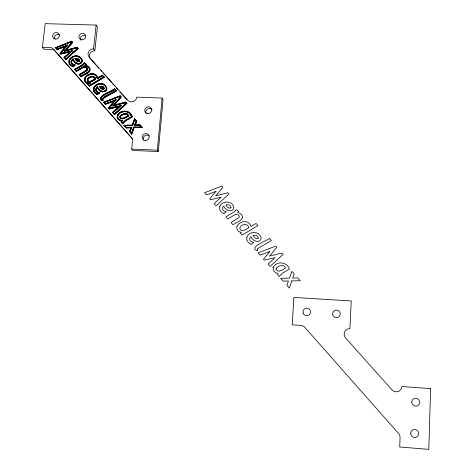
<?xml version="1.0" encoding="UTF-8"?>
<svg xmlns="http://www.w3.org/2000/svg" width="473" height="473" viewBox="0 0 473 473"><rect width="100%" height="100%" fill="white"/><g stroke="black" fill="none" stroke-linecap="round" stroke-linejoin="round"><path stroke-width="0.71" d="M93.358 90.006C93.151 86.689 96.391 84.265 99.348 83.644M84.431 79.198L84.602 80.812M42.387 47.324L50.138 47.566A5.061 4.635 -34.6 0 1 53.431 49.068L131.328 137.454A5.215 4.931 -34.9 0 1 132.475 141.072L131.701 149.054L132.807 150.438L158.313 151.567L157.355 150.183L162.109 98.082L136.732 97.136A5.162 4.836 -31.5 0 1 133.167 101.577A5.162 4.836 -31.5 0 1 127.763 100.3L89.166 56.997A5.085 4.695 -32.2 0 1 88.664 51.728A5.085 4.695 -32.2 0 1 93.553 48.908L96.12 25.069L45.213 23.65L42.387 47.324L43.954 49.227L51.658 49.47A5.032 4.612 -34.8 0 1 54.933 50.966L132.428 138.902M158.313 151.567L163.031 99.75L162.109 98.082M95.339 64.316L90.479 58.865A5.055 4.671 -32 0 1 89.976 53.62A5.055 4.671 -32 0 1 94.837 50.818L97.385 27.103L96.12 25.069M89.693 69.821L88.451 71.825L81.155 76.265L79.872 74.805L86.866 70.554L87.641 69.141L87.47 68.372L87.742 69.277L86.967 70.69L79.872 74.805M117.576 116.411C118.847 112.202 124.949 110.304 128.555 112.698M68.898 61.348C69.833 56.736 76.218 54.229 79.978 57.198M86.973 69.697L87.127 69.159L86.636 70.341L79.109 74.704L87.073 69.833M88.427 81.202C90.68 82.332 92.95 79.937 94.86 79.086L94.819 78.163M89.805 81.658L94.961 79.222L94.582 77.82M88.114 81.604C90.603 82.964 93.175 80.38 95.286 79.387L95.434 78.388M87.7 81.232C89.935 83.644 93.27 80.564 95.386 79.523L95.28 77.927M96.427 91.874L95.428 89.492C98.532 84.655 98 85.832 95.528 89.622L95.729 90.792M93.855 91.626L95.871 93.82L97.243 94.635L99.744 92.909L97.379 92.022L96.114 90.461L96.226 88.546L97.379 87.363L96.326 88.676L96.208 90.591M102.328 99.974C103.28 94.736 112.397 94.239 115.595 90.603L104.196 97.314L102.481 98.78L102.328 99.974L101.34 99.295M102.682 99.383L104.367 97.592L116.47 90.84L104.462 97.716L102.931 98.993L102.848 100.022L102.777 99.507M71.902 64.103L70.92 61.75C73.841 57.203 73.628 57.948 71.027 61.886L71.222 63.039M72.298 63.772L71.589 62.696L71.713 60.816L72.854 59.645L73.475 60.834M71.695 62.838L71.819 60.952L72.96 59.781M120.414 118.315L119.781 116.831C120.686 114.649 123.364 113.609 125.593 113.461A3.335 3.14 -33.4 0 1 127.935 114.525L128.81 115.885C126.439 116.884 122.992 120.438 120.325 118.203M121.141 118.244L120.308 116.861C121.218 114.992 123.565 114.099 125.546 113.958A2.826 2.655 -33.4 0 1 127.533 114.856L128.1 115.737C125.995 116.589 123.11 119.669 120.721 117.86M120.373 117.316L120.39 116.973C121.307 115.11 123.648 114.218 125.635 114.076A2.82 2.655 -33.4 0 1 127.615 114.98M133.729 127.083L131.518 133.339L133.729 127.083L141.066 126.918L138.891 127.001M134.084 127.568L131.689 134.314L134.084 127.568L142.172 127.373L134.166 127.68M101.033 99.744L100.489 98.857C101.73 93.021 110.96 92.59 114.608 88.723L116.47 90.84M114.608 88.723L102.889 95.587L100.442 98.035M101.435 99.419L100.986 98.691C102.617 93.471 110.93 92.95 114.472 89.344L115.684 90.733M100.986 98.691C102.635 94.21 110.948 92.649 114.567 89.474L114.472 89.344M134.551 118.77L132.192 125.079L134.551 118.77L136.756 121.277L135.124 125.12L139.866 124.783L142.172 127.373M134.71 119.728L132.541 125.564L134.71 119.728L136.165 121.395L134.35 125.676L139.63 125.298L134.267 125.564L136.165 121.395M121.378 122.631L121.088 121.815L121.484 120.857L118.794 119.894M121.484 120.857L121.088 121.815M121.803 122.33L122.188 120.449L119.852 119.947M121.614 122.028L122.188 120.449M129.383 131.689L131.039 127.722L126.037 127.893L131.122 127.834L129.383 131.689L131.689 134.314M131.801 127.196L130.057 131.683L131.801 127.196L126.368 127.497L124.89 125.806L132.458 125.446M135.124 125.12L136.673 121.165M87.801 81.362L87.162 79.57C88.315 76.49 93.453 74.74 95.375 78.057M88.203 81.037L87.671 79.63C88.729 77.152 92.743 75.491 94.683 77.95M87.706 80.239L87.771 79.766C88.764 77.566 91.91 75.982 94.109 77.424M117.239 115.637C119.409 111.214 126.474 109.375 129.969 113.289M84.632 78.382C85.891 75.645 88.948 73.983 91.874 73.764A6.315 5.865 -33.6 0 1 95.729 74.941L96.788 75.922M102.41 88.682C104.959 88.161 103.013 89.574 101.506 88.144M100.199 87.611C101.033 88.593 103.173 90.248 104.155 88.628L104.137 88.144L104.249 88.758C102.718 90.727 100.081 87.812 99.365 86.34L102.635 86.352L103.954 87.671M76.928 60.396C77.401 61.135 79.724 61.46 78.814 60.071M79.044 61.047C79.281 59.45 77.022 58.433 75.633 58.942L77.921 61.064L78.944 60.905M77.602 61.384L78.932 61.466L79.523 60.39L79.641 61.005C78.607 62.661 76.514 60.846 75.639 59.876M121.721 122.217L122.501 123.116L125.422 120.384L131.689 116.683L129.496 113.514M121.289 122.519L122.507 123.908L125.688 120.792L132.363 116.855C130.903 108.666 116.104 109.576 117.251 117.878M84.484 62.726L82.509 64.748L74.492 69.478L82.609 64.89L84.484 62.726L86.689 64.464L85.808 65.528L86.689 64.464M84.549 63.412L82.769 65.144L75.254 69.572L82.87 65.28L84.549 63.412L85.985 64.565L84.927 65.853L85.885 64.429M108.299 108.14L114.448 100.814L108.388 108.258L109.044 108.997L119.356 106.514L109.044 108.997M108.961 108.11L116.021 99.697L109.05 108.228L121.129 105.585L109.245 108.447M59.905 53.283L65.989 46.147L60.018 53.425L60.645 54.135L70.731 51.663L60.645 54.135M60.55 53.248L67.533 45.059L60.662 53.39L72.47 50.753L60.846 53.603M112.74 105.934L125.647 102.706L112.828 106.058L120.544 96.941L119.988 96.321L104.302 102.481L119.988 96.321M112.828 106.058L120.544 96.941M114.135 105.065L121.206 96.912L120.16 95.735L103.451 102.298L120.243 95.859L121.295 97.042L114.23 105.189L125.759 102.026L126.924 103.362L114.383 114.703L112.438 112.479L119.273 106.39M72.623 42.328L65.741 50.41L72.73 42.475L71.612 41.192L55.353 47.803M64.263 51.119L71.973 42.357L64.369 51.261L76.803 47.785L77.46 48.548L65.853 58.936L64.582 57.475L72.363 50.605M114.354 113.869L126.22 103.345L114.442 113.987L113.148 112.503L121.041 105.461M126.841 103.238L114.383 114.703M78.045 48.417L65.788 59.628L78.146 48.559L76.998 47.247L65.635 50.268M119.356 106.514L112.438 112.479M121.129 105.585L113.148 112.503M70.731 51.663L64.003 57.605L70.625 51.522M72.47 50.753L64.582 57.475M71.559 65.487L72.594 66.102L73.847 65.239L74.261 65.434M70.323 64.322L72.7 66.238L73.847 65.239M75.065 64.972C67.911 69.147 79.393 64.919 72.736 64.103M96.102 93.299L97.154 93.92L98.414 93.051L98.822 93.24L98.414 93.051M94.842 92.111L97.249 94.05L98.508 93.181M94.452 92.442L97.148 94.511L99.744 92.909M89.291 85.471L103.563 77.117L89.391 85.601L88.179 84.218L90.201 83.029L88.179 84.218M89.267 86.234L104.332 77.211L89.267 86.234L87.41 84.117L88.516 83.656M87.079 67.787L85.672 66.734L83.833 66.415L76.372 70.838L83.934 66.551L86.482 67.255M83.922 66.912L76.242 71.458L84.023 67.048L85.554 67.32A3.376 3.122 -33.5 0 1 87.097 68.721L86.997 68.585A3.376 3.128 -33.5 0 0 85.453 67.184L84.023 67.048M79.109 74.704L81.025 76.892C83.532 74.911 93.305 72.133 89.025 67.16M132.363 116.855L125.605 120.674L122.507 123.908M102.523 75.154L97.651 78.021L102.523 75.154L104.332 77.211M102.399 75.781L97.314 78.772L102.399 75.781L103.563 77.117M56.039 47.531L71.039 41.606M71.441 41.76L56.068 47.832L71.441 41.76L72.079 42.505M56.068 47.832L57.144 49.044L67.533 45.059M67.645 45.201L57.144 49.044M65.989 46.147L56.967 49.612L66.096 46.295M79.529 63.601L81.663 61.957L81.391 59.622M116.021 99.697L105.414 103.741L116.116 99.821M114.448 100.814L105.243 104.326L114.537 100.938M91.123 76.52L88.498 77.944L87.162 79.57M65.741 50.41L77.105 47.389L78.146 48.559M64.369 51.261L76.803 47.785M114.23 105.189L125.842 102.15L126.924 103.362M76.709 60.928L74.823 58.628L77.087 58.386L78.825 59.249M76.07 58.522L74.823 58.628M75.633 58.942L78.459 59.604M100.696 87.41L100.187 86.654L101.559 86.589L102.393 86.801L103.51 87.943M135.042 125.008L139.789 124.671L142.089 127.261M102.753 99.898L103.126 100.483L101.388 100.028M129.425 125.215L123.802 125.363L132.109 124.967M132.541 125.564L124.89 125.806M133.812 127.196L135.988 127.113M127.054 127.474L131.884 127.308M90.201 83.029L87.718 83.041L85.826 81.888M90.296 83.159L87.186 82.994L85.311 81.196M88.416 83.526L86.855 83.313M131.701 149.054L157.355 150.183M121.484 118.285L123.719 117.96L128.1 115.737M100.743 83.544L103.398 84.159M121.254 120.42L122.276 120.568M121.567 120.976L119.693 120.514L118.061 119.208M75.172 65.108L72.192 63.636M99.649 92.785L96.729 91.419M85.708 65.392L87.499 65.93L89.125 67.296M85.808 65.528L88.392 66.592M84.821 65.717L87.96 66.841L89.663 69.318M84.927 65.853L87.334 66.498L88.723 67.615M102.233 99.85L101.701 99.62M101.884 100.288L103.126 100.483M77.194 58.528L78.051 58.634M89.332 81.646L88.102 80.907M103.41 86.967L101.754 86.228L99.365 86.34M103.037 87.328L100.187 86.654M92.903 76.401L95.073 77.619M87.718 83.662L86.127 82.876M77.885 63.577L76.147 62.832L74.45 61.313M120.739 120.349L119.119 119.498M120.775 118.563C123.707 119.681 126.439 116.606 128.81 115.885M74.155 65.298L72.422 64.505M98.727 93.11L96.971 92.3M98.822 93.24L96.332 91.75M75.751 63.104C78.305 65.499 83.739 62.956 81.841 59.379M100.625 90.473C102.807 92.607 107.732 90.562 106.023 87.369M73.362 65.103L71.795 63.967M72.688 66.811L69.939 64.653M79.653 57.582C75.922 54.442 68.437 57.913 69.549 62.974M104.243 85.276C100.317 81.764 91.857 86.228 94.393 91.49M75.225 62.081C77.04 64.488 82.414 63.766 81.616 60.207M74.876 62.454C77.879 66.776 85.495 62.075 80.93 58.043M99.791 89.846C102.416 93.79 109.393 89.758 105.148 86.092M99.442 90.225C101.624 93.045 107.743 91.898 106.744 87.807M84.649 63.548L85.985 64.565M100.932 99.62L101.482 100.152M96.38 76.242L95.309 75.207A5.818 5.398 -33.6 0 0 91.756 74.119C88.421 74.208 83.171 77.519 85.412 81.326M81.031 58.185C77.341 52.562 66.155 57.676 69.454 63.991M80.641 58.51C77.3 53.325 66.9 57.913 69.892 63.731M104.474 84.756L106.573 87.251M105.639 85.891C102.044 80.629 91.762 84.608 93.553 90.899M105.243 86.222C101.66 80.481 90.254 86.476 94.943 92.235M71.34 66.019L69.348 63.855M118.457 118.865L119.208 119.61M100.601 87.286L101.6 88.274M85.436 82.225L86.228 83.006M74.06 61.638L74.982 62.59M99.005 89.06L99.892 89.976M98.609 89.391C100.536 93.565 108.956 92.134 106.478 87.121M96.799 65.954L98.745 68.136M100.684 70.317L101.66 71.405M103.114 73.043L111.38 82.314M112.349 83.408L114.295 85.589M116.24 87.771L117.7 89.403M120.13 92.134L126.93 99.768M72.73 42.475L71.612 41.192M125.558 102.582L126.22 103.345M134.634 118.889L136.756 121.277M139.553 125.185L141.066 126.918M75.254 69.572L76.478 70.968M104.302 102.481L105.509 103.865M129.974 131.571L131.518 133.339M55.24 47.655L57.079 49.754M63.896 57.464L65.788 59.628M74.492 69.478L76.348 71.594M103.451 102.298L105.337 104.45M123.802 125.363L126.12 128.006M131.11 115.566C129.028 108.749 115.566 111.392 118.055 118.333M65.853 58.936L77.46 48.548M81.025 76.892L80.918 76.762C83.283 74.243 90.976 73.291 89.87 68.443M81.155 76.265L81.049 76.135C83.142 73.747 90.219 73.043 89.409 68.668M78.719 59.107L79.358 59.941M122.501 123.116L125.333 120.266L131.689 116.683M118.54 118.983L117.493 116.932M117.523 118.487L118.149 119.32M119.882 117.511L119.781 116.831M79.032 60.532L79.139 60.905M120.03 116.169L122.613 114.354L125.676 113.579A3.335 3.14 -33.4 0 1 128.017 114.643M84.868 81.462L85.536 82.355M98.343 88.161L99.099 89.19M97.905 88.433L98.703 89.515M73.806 60.432L74.557 61.449M74.16 61.774L72.854 59.645M69.785 63.589L70.43 64.464M80.534 58.368L81.498 59.758M86.985 67.651L87.57 68.508M93.553 48.914L94.837 50.818M75.739 59.078L76.141 59.699M96.285 76.112L97.408 78.902M131.464 115.164L132.28 116.736M117.162 117.759L117.611 118.605M97.58 86.6L98.437 88.291M97.379 87.363L98 88.563M73.055 58.894L73.906 60.568M84.974 81.593C82.509 77.454 88.073 73.711 91.774 73.628A6.32 5.865 -33.6 0 1 95.635 74.811L96.693 75.792L97.745 78.151M103.859 87.546L104.231 88.268M103.416 87.812L103.729 88.41M79.251 59.799L79.63 60.526M93.459 90.775L93.95 91.756M97.361 76.91L97.651 78.021M96.894 77.117L97.314 78.772M85.075 80.629C84.206 76.928 88.729 74.48 91.857 74.255A5.812 5.398 -33.6 0 1 95.404 75.337M86.997 68.585L87.227 69.295M68.887 62.27L69.07 63.151M146.045 113.36A3.548 3.346 -30.7 0 1 152.087 109.701M143.52 140.067A3.565 3.382 -33 0 1 149.208 135.94M80.581 40.099A3.459 3.175 -31.7 0 1 85.666 35.788M54.212 38.798A3.447 3.157 -33.6 0 1 59.474 35.02M430.613 388.617L428.81 449.35L399.726 447.009L400.057 437.702A5.954 5.7 55.7 0 0 398.514 433.428L304.76 327.281A5.564 5.516 56.8 0 0 300.946 325.4L292.213 324.827L293.839 297.399L351.232 300.97L349.931 328.623A5.646 5.54 43.1 0 0 345.532 337.876L391.969 389.87A5.836 5.629 48.6 0 0 401.884 386.524L430.613 388.617M242.566 217.284C241.608 221.553 235.838 222.174 233.053 224.776L231.043 222.517L238.794 217.781L239.237 217.237L239.226 216.037A3.536 3.453 -26.9 0 0 237.523 214.488L235.879 214.163L227.862 218.94L225.923 216.758L234.289 211.792L236.317 209.64L238.623 211.413L237.73 212.548C240.071 212.88 242.389 214.854 242.566 217.284M246.882 237.204C245.919 240.272 248.473 243.051 251.033 244.328L253.64 242.501L251.08 241.496L249.779 239.917L249.827 237.848L251.015 236.583C251.985 241.094 260.706 244.062 261.185 237.99C259.86 231.007 249.094 230.611 246.882 237.204M273.187 267.505C272.383 270.408 275.215 273.228 278.018 273.376L277.675 274.825L279.129 276.587L282.411 273.264L289.387 269.119C287.359 261.705 276.356 260.582 273.187 267.505M219.726 206.701C218.751 209.71 221.263 212.454 223.782 213.69L226.36 211.886L223.841 210.911L222.57 209.362L222.629 207.322L223.806 206.074C224.764 210.538 233.343 213.376 233.833 207.422C232.521 200.522 221.914 200.25 219.726 206.701M236.955 226.461C236.098 229.127 238.475 232.414 241.301 232.255L240.254 232.876L242.2 235.063L257.945 225.568L256.041 223.451L250.944 226.466L249.839 224.031L248.674 222.943A6.61 6.48 -25.8 0 0 244.511 221.595C241.437 221.76 238.179 223.534 236.955 226.461M248.615 227.347L248.479 227.903C246.25 229.334 241.662 232.604 239.9 228.855L239.817 227.945C240.804 224.149 247.917 222.818 248.615 227.347M257.277 249.165L257.537 250.785C247.089 247.385 269.202 239.829 269.45 238.392L271.419 240.586L258.861 247.811L257.277 249.165M276.285 268.262L276.049 268.977C277.225 273.731 283.404 269.427 285.556 268.002L284.663 266.636A3.5 3.471 -9.4 0 0 282.121 265.43L278.881 266.21L276.285 268.262M291.735 280.909L289.34 288.063L286.869 285.284L288.489 281.009L283.15 281.104L280.666 278.313L289.523 278.047L291.888 271.372L294.253 274.009L292.657 278.148L297.712 277.876L300.272 280.731L291.735 280.909M258.288 238.09L258.039 238.493C256.029 239.586 254.031 237.038 253.096 235.513C255.13 234.714 258.134 235.637 258.288 238.09M230.978 207.529L230.729 207.931C228.755 209.013 226.78 206.524 225.863 205.016C227.862 204.224 230.836 205.111 230.978 207.529M269.746 251.5L263.455 259.322L264.176 260.138L275.103 257.643L268.037 264.117L270.101 266.429L283.061 254.373L281.861 253.031L269.569 256.106L276.806 247.403L275.641 246.102L258.057 252.895L260.049 255.13L269.746 251.5M215.972 191.334L209.758 198.938L210.45 199.724L221.122 197.235L214.168 203.544L216.143 205.767L228.914 194.019L227.755 192.73L215.753 195.787L222.901 187.32L221.784 186.072L204.573 192.759L206.488 194.906L215.972 191.334M411.823 402.612A4.056 3.89 48.9 0 0 418.191 405.444A4.056 3.89 48.9 0 0 417.221 398.573A4.056 3.89 48.9 0 0 411.823 402.612M332.826 314.929A3.837 3.784 37.1 0 0 339.277 316.484A3.837 3.784 37.1 0 0 337.326 310.164A3.837 3.784 37.1 0 0 332.826 314.929M410.771 433.883A4.109 3.92 52.8 0 0 417.186 436.78A4.109 3.92 52.8 0 0 416.21 429.815A4.109 3.92 52.8 0 0 410.771 433.883M303.14 313.02A3.802 3.772 40.9 0 0 309.537 314.569A3.802 3.772 40.9 0 0 307.639 308.278A3.802 3.772 40.9 0 0 303.14 313.02M81.977 39.862A3.477 3.193 -31.7 0 0 85.442 35.037A3.477 3.193 -31.7 0 0 79.582 34.872A3.477 3.193 -31.7 0 0 81.977 39.862M55.619 39.076A3.465 3.169 -33.4 0 0 59.09 34.269A3.465 3.169 -33.4 0 0 53.272 34.103A3.465 3.169 -33.4 0 0 55.619 39.076M147.901 113.597A3.565 3.358 -30.7 0 0 151.407 108.589A3.565 3.358 -30.7 0 0 145.347 108.364A3.565 3.358 -30.7 0 0 147.901 113.597M145.371 140.481A3.589 3.4 -33 0 0 148.9 135.426A3.589 3.4 -33 0 0 142.811 135.172A3.589 3.4 -33 0 0 145.371 140.481"/></g></svg>
